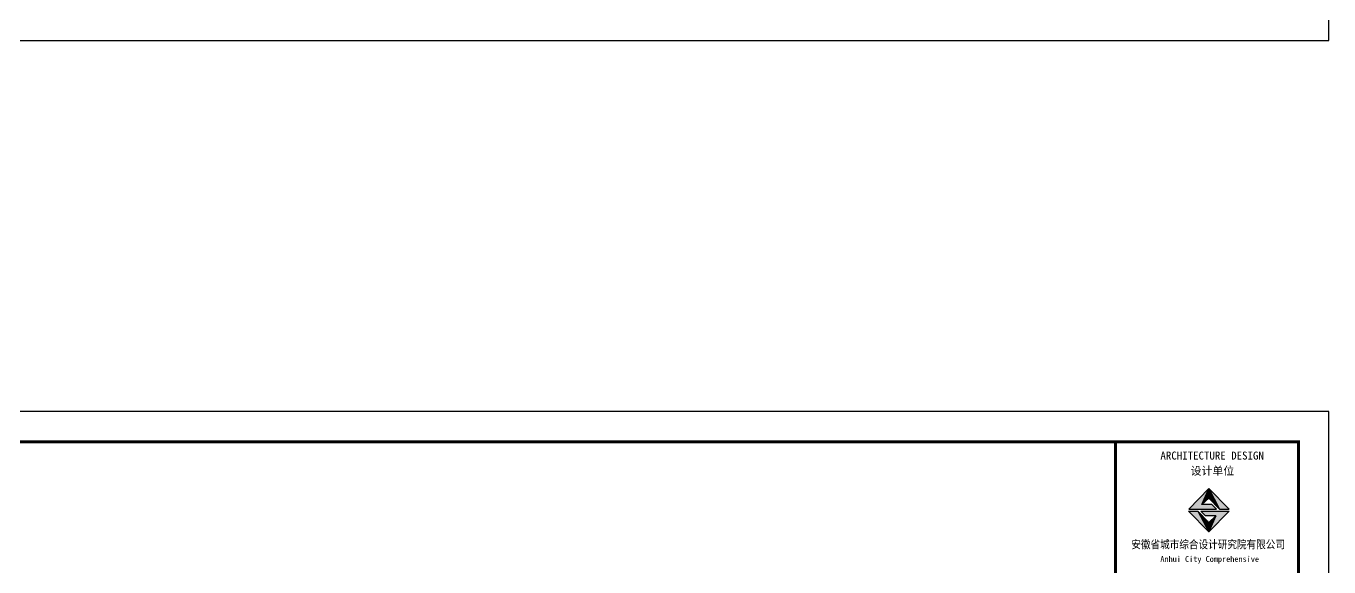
# Model space of a CAD drawing. Extents: x -17471 to 313636, y -71590 to 757901.
# Drawn here: x 228823 to 271636, y 609612 to 627386 of the extents above; entities that cross this region are included whole.
import ezdxf

# ---------------------------------------------------------------- set-up
doc = ezdxf.new("R2010")
doc.units = 0
doc.header["$LTSCALE"] = 1000
doc.header["$MEASUREMENT"] = 0
doc.layers.add('PUB_TITLE', color=4, linetype='Continuous')
doc.layers.add('图框', color=7, linetype='Continuous')
doc.styles.add('黑体', font='simhei.ttf', dxfattribs={"width": 0.6, "height": 4.3})

# ---------------------------------------------------------------- blocks, each defined once
blk = doc.blocks.new('结构图签1')
at = {"layer": '图框'}
for points in [[(336592, 56340), (336820, 56868), (336163, 56193), (337077, 56193), (336926, 56340)], [(337178, 56191), (337488, 56191), (336820, 56868)], [(336459, 56125), (336156, 56125), (336829, 55442)], [(336564, 56127), (336713, 55971), (337051, 55971), (336829, 55442), (337488, 56127)]]:
    blk.add_hatch(color=1, dxfattribs=at).paths.add_polyline_path(points)
h = blk.add_hatch(dxfattribs=at)
h.set_pattern_fill('DOTS', color=256, scale=300, style=0)
h.set_pattern_definition([(0, (-1942543.029, 917917.793), (9.375, 18.75), [0, -18.75])])
h.paths.add_polyline_path([(336829, 55442), (336829, 55757), (336459, 56125)])
h.paths.add_polyline_path([(337051, 55971), (336829, 55757), (336829, 55442)])
h.paths.add_polyline_path([(336820, 56868), (336820, 56557), (337178, 56191)])
h.paths.add_polyline_path([(336820, 56557), (336820, 56868), (336592, 56340)])
for p, q in [((336592, 56340), (336820, 56868)), ((336820, 56868), (337178, 56191)), ((336829, 55442), (336156, 56125)), ((336156, 56125), (336459, 56125)), ((336829, 55442), (336156, 56125)), ((336156, 56125), (336459, 56125)), ((336156, 56125), (336459, 56125)), ((336829, 55757), (336459, 56125)), ((336564, 56127), (337488, 56127)), ((336713, 55971), (336564, 56127)), ((337488, 56127), (336829, 55442)), ((337051, 55971), (336713, 55971)), ((336829, 55757), (337051, 55971)), ((337051, 55971), (336829, 55442)), ((336829, 55442), (336829, 55757)), ((336829, 55442), (336829, 55757)), ((336829, 55442), (336829, 55757))]:
    blk.add_line(p, q, dxfattribs=at)
at = {"layer": '图框', "color": 1}
for p, q in [((336829, 55442), (336156, 56125)), ((336459, 56125), (336829, 55442))]:
    blk.add_line(p, q, dxfattribs=at)
at = {"layer": '图框', "color": 4, "const_width": 98.6}
blk.add_lwpolyline([(333761, 58400), (339771, 58400), (339771, 1000), (333761, 1000)], close=True, dxfattribs=at)
at = {"layer": '图框'}
for points in [[(336926, 56340), (336592, 56340), (336820, 56557), (337178, 56191), (337488, 56191), (336820, 56868), (336163, 56193), (337077, 56193), (336926, 56340)], [(336820, 56868), (336820, 56557)]]:
    blk.add_lwpolyline(points, dxfattribs=at)
at = {"layer": '图框', "color": 4, "style": '黑体'}
for s, height, p in [('ARCHITECTURE DESIGN', 262.94, (335233, 57820)), ('设计单位', 262.9, (336224, 57317)), ('Anhui City Comprehensive ', 189.24, (335230, 54458))]:
    blk.add_text(s, height=height, dxfattribs=at).set_placement(p)
at = {"layer": '图框', "color": 4, "style": '黑体', "width": 0.88}
blk.add_text('安徽省城市综合设计研究院有限公司', height=262.94, dxfattribs=at).set_placement((334276, 54900))

msp = doc.modelspace()

# ---------------------------------------------------------------- linework, layer by layer
at = {"layer": 'PUB_TITLE'}
for points in [[(187535.9, 626910.7), (271635.9, 626910.7), (271635.9, 686310.7), (187535.9, 686310.7)], [(187535.9, 555320.6), (271635.9, 555320.6), (271635.9, 614720.6), (187535.9, 614720.6)]]:
    msp.add_lwpolyline(points, close=True, dxfattribs=at)
at = {"layer": 'PUB_TITLE', "const_width": 100}
msp.add_lwpolyline([(190035.9, 556320.6), (270635.9, 556320.6), (270635.9, 613720.6), (190035.9, 613720.6)], close=True, dxfattribs=at)

# ---------------------------------------------------------------- block references
msp.add_blockref('结构图签1', (-69134.7, 555320.6))

doc.saveas('drawing.dxf')
